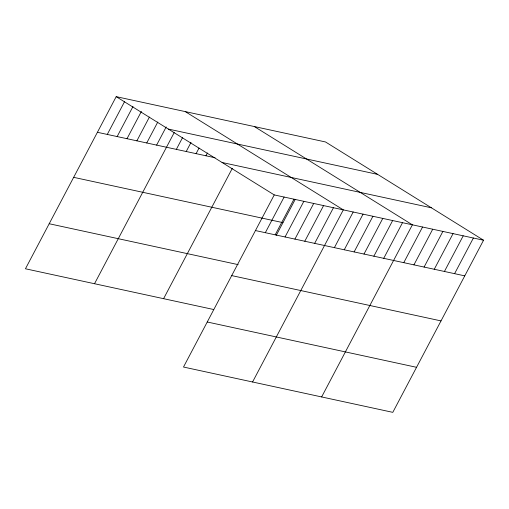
<?xml version="1.0" encoding="UTF-8"?>
<svg xmlns="http://www.w3.org/2000/svg" width="509" height="509" viewBox="0 0 509 509"><rect width="100%" height="100%" fill="white"/><g stroke="black" fill="none" stroke-linecap="round" stroke-linejoin="round"><path stroke-width="0.76" d="M483.55 240.223L274.249 194.915L183.494 367.04L392.802 412.347L483.55 240.223L325.505 141.96L116.198 96.653L25.45 268.777L213.697 309.523M107.278 134.427L124.597 101.584M117.146 136.565L132.989 106.515M127.008 138.702L141.381 111.446M136.876 140.84L149.404 117.076M146.745 142.972L157.796 122.007M156.613 145.11L166.195 126.938M94.521 283.729L174.218 132.569M176.343 149.379L182.61 137.5M186.211 151.517L191.002 142.431M196.08 153.654L199.025 148.062M205.948 155.792L207.424 152.993M163.593 298.681L232.314 168.339M265.323 232.696L284.111 197.053M275.191 234.827L293.979 199.191M276.292 235.298L295.201 199.439M285.059 236.965L303.848 201.322M294.921 239.103L313.716 203.46M304.789 241.241L323.584 205.598M314.657 243.372L333.452 207.729M252.566 381.992L343.314 209.867L185.27 111.605M334.394 247.648L353.182 212.005M344.262 249.779L363.051 214.136M354.124 251.917L372.919 216.274M363.992 254.055L382.787 218.412M373.861 256.192L392.655 220.55M383.729 258.324L402.517 222.681M321.637 396.944L412.385 224.819L254.341 126.556M403.764 262.663L422.553 227.02M413.925 264.865L432.72 229.222M424.092 267.066L442.887 231.423M434.26 269.261L453.055 233.625M444.427 271.462L463.215 235.82M454.594 273.664L473.383 238.021M168.358 129.076L377.659 174.383M97.41 132.295L215.059 157.758M222.089 162.492L431.397 207.799M73.665 177.336L282.966 222.643M255.454 230.558L464.755 275.865M49.195 223.737L238.167 264.642M231.71 275.598L441.01 320.905M207.239 322L416.547 367.307M116.198 96.653L274.249 194.915"/></g></svg>
